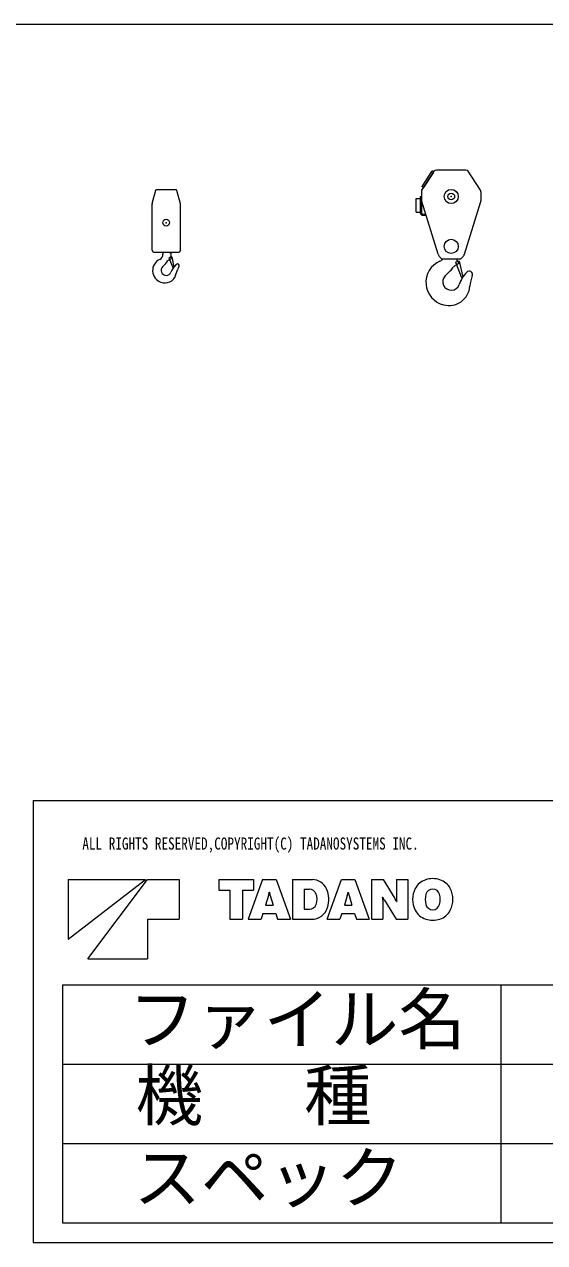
# Model space of a CAD drawing. Units: millimetres, scale not verified. Extents: x -43650 to 43852, y -4183 to 79144.
# Drawn here: x -18564 to -14709, y -4062 to 4970 of the extents above; entities that cross this region are included whole.
import ezdxf
from ezdxf.enums import TextEntityAlignment as Align

# ---------------------------------------------------------------- set-up
doc = ezdxf.new("R2010")
doc.units = ezdxf.units.MM
doc.header["$LTSCALE"] = 100
doc.header["$PDMODE"] = 32
doc.header["$PDSIZE"] = 50
doc.layers.add('0-0_0', color=7, linetype='Continuous', lineweight=18)
doc.styles.add('ＭＳ ゴシック', font='')
doc.styles.get('ＭＳ ゴシック').set_extended_font_data('MS Gothic')

# ---------------------------------------------------------------- blocks, each defined once
blk = doc.blocks.new('D10')
at = {"layer": '0-0_0'}
blk.add_line((33832.48, 12795.25), (18585.25, 12795.25), dxfattribs=at)

msp = doc.modelspace()

# ---------------------------------------------------------------- linework, layer by layer
at = {"layer": '0-0_0'}
for p, q in [((-15291.9, 3890.2), (-15510.1, 3890.2)), ((-15546.9, 3879.6), (-15618.4, 3768.6)), ((-15617.8, 3740.2), (-15526.9, 3881.1)), ((-15605, 3760), (-15533.4, 3870.9)), ((-15184.1, 3740.2), (-15275, 3881.1)), ((-17617.7, 3642.2), (-17590.9, 3742)), ((-17438.6, 3744.2), (-17588, 3744.2)), ((-17435.7, 3742), (-17409, 3642.2)), ((-15621, 3729.3), (-15621, 3573.9)), ((-15605, 3760), (-15618.4, 3768.6)), ((-15611.3, 3764), (-15611, 3750.7)), ((-15181, 3729.3), (-15181, 3663.3)), ((-17618.3, 3296.5), (-17618.3, 3637)), ((-17408.3, 3296.5), (-17408.3, 3637)), ((-15660, 3678.9), (-15630, 3678.9)), ((-15660, 3578.9), (-15660, 3678.9)), ((-15630, 3693.9), (-15630, 3573.9)), ((-15630, 3693.9), (-15621, 3693.9)), ((-15498, 3265.6), (-15620, 3657.3)), ((-15303.9, 3265.6), (-15181.9, 3657.3)), ((-15660, 3578.9), (-15630, 3578.9)), ((-15611, 3563.9), (-15591, 3563.9)), ((-15611, 3554.9), (-15591, 3554.9)), ((-15591, 3563.9), (-15591, 3554.9)), ((-17608.3, 3279.2), (-17618.3, 3296.5)), ((-17418.3, 3279.2), (-17608.3, 3279.2)), ((-17537.3, 3279.2), (-17537.3, 3266.2)), ((-17485.3, 3277.6), (-17479.3, 3274.1)), ((-17475.3, 3247.4), (-17475.3, 3267.2)), ((-17408.3, 3296.5), (-17418.3, 3279.2)), ((-17520.4, 3193.2), (-17539.8, 3173.7)), ((-17487.7, 3225.4), (-17507.6, 3213.9)), ((-17491.2, 3233.9), (-17465.4, 3171.6)), ((-17472, 3248), (-17484.9, 3245.5)), ((-17437.7, 3191), (-17444, 3184.7)), ((-15484.7, 3244.3), (-15470, 3230.2)), ((-15332, 3230.2), (-15470, 3230.2)), ((-15361.1, 3187.2), (-15378.6, 3177.1)), ((-15364.1, 3195.1), (-15326.9, 3097.8)), ((-15341.5, 3215.1), (-15355, 3212.2)), ((-15341.5, 3215.1), (-15315.5, 3095.9)), ((-15332, 3230.2), (-15317.2, 3244.3)), ((-17443.4, 3109.4), (-17428.9, 3151.4)), ((-15408.7, 3142.4), (-15445.1, 3105.9)), ((-15315.5, 3095.9), (-15321.1, 3094.7)), ((-18499.9, -782.7), (-9211, -782.7)), ((-18239.8, -1369.8), (-17666.6, -1369.8)), ((-18239.8, -1810.8), (-17666.6, -1369.8)), ((-18239.8, -1369.8), (-18239.8, -1810.8)), ((-18092.8, -1957.7), (-17651.9, -1369.8)), ((-17651.9, -1369.8), (-17416.7, -1369.8)), ((-17416.7, -1369.8), (-17416.7, -1663.8)), ((-17122.8, -1369.8), (-16865.8, -1369.8)), ((-16799.3, -1369.8), (-16905.6, -1663.8)), ((-16865.8, -1369.8), (-16865.8, -1449.6)), ((-16799.3, -1369.8), (-16698.8, -1369.8)), ((-16698.8, -1369.8), (-16592.4, -1663.8)), ((-16576.9, -1369.8), (-16430.1, -1369.8)), ((-16576.9, -1369.8), (-16576.9, -1663.8)), ((-16489.8, -1442.2), (-16451.5, -1442.2)), ((-16489.8, -1442.2), (-16489.8, -1589.9)), ((-16321.4, -1663.8), (-16215, -1369.8)), ((-16215, -1369.8), (-16114.6, -1369.8)), ((-16114.6, -1369.8), (-16008.2, -1663.8)), ((-15992.7, -1369.8), (-15905.5, -1369.8)), ((-15992.7, -1369.8), (-15992.7, -1663.8)), ((-15905.5, -1369.8), (-15818.9, -1510.7)), ((-15806.6, -1369.8), (-15806.6, -1510.2)), ((-15806.6, -1369.8), (-15722.3, -1369.8)), ((-15722.3, -1369.8), (-15722.3, -1663.8)), ((-17040.8, -1449.6), (-17040.8, -1663.8)), ((-16947.7, -1449.6), (-16865.8, -1449.6)), ((-16947.7, -1449.6), (-16947.7, -1663.8)), ((-16755.3, -1487.6), (-16777.3, -1558.9)), ((-16750.1, -1464.4), (-16748, -1464.4)), ((-16742.8, -1487.6), (-16720.8, -1558.9)), ((-16171, -1487.6), (-16193, -1558.9)), ((-16165.8, -1464.4), (-16163.8, -1464.4)), ((-16158.5, -1487.6), (-16136.6, -1558.9)), ((-15909.8, -1501.3), (-15908.2, -1501.3)), ((-15908.5, -1523.5), (-15908.5, -1663.8)), ((-15896.1, -1522.9), (-15809.5, -1663.8)), ((-15806.9, -1532.3), (-15805.2, -1532.3)), ((-16796.4, -1620.9), (-16809.6, -1663.8)), ((-16796.4, -1620.9), (-16701.7, -1620.9)), ((-16777.3, -1558.9), (-16720.8, -1558.9)), ((-16701.7, -1620.9), (-16688.5, -1663.8)), ((-16489.8, -1589.9), (-16451.9, -1589.9)), ((-16212.2, -1620.9), (-16225.4, -1663.8)), ((-16212.2, -1620.9), (-16117.4, -1620.9)), ((-16193, -1558.9), (-16136.6, -1558.9)), ((-16117.4, -1620.9), (-16104.2, -1663.8)), ((-17651.9, -1663.8), (-17416.7, -1663.8)), ((-17651.9, -1663.8), (-17651.9, -1957.7)), ((-17040.8, -1663.8), (-16947.7, -1663.8)), ((-16905.6, -1663.8), (-16809.6, -1663.8)), ((-16688.5, -1663.8), (-16592.4, -1663.8)), ((-16576.9, -1663.8), (-16437.1, -1663.8)), ((-16321.4, -1663.8), (-16225.4, -1663.8)), ((-16104.2, -1663.8), (-16008.2, -1663.8)), ((-15992.7, -1663.8), (-15908.5, -1663.8)), ((-15809.5, -1663.8), (-15722.3, -1663.8)), ((-18092.8, -1957.7), (-17651.9, -1957.7)), ((-18281.9, -2150.5), (-9463.4, -2150.5)), ((-15032.7, -2150.5), (-15032.7, -3914.2)), ((-18281.9, -2738.4), (-9463.4, -2738.4)), ((-18281.9, -3326.3), (-9463.4, -3326.3))]:
    msp.add_line(p, q, dxfattribs=at)
for points in [[(-17472, 3248), (-17457.1, 3169.9), (-17460.9, 3169.2)], [(-18499.9, -782.7), (-18499.9, -4061.5), (-9211, -4061.5), (-9211, -782.7)], [(-17122.8, -1369.8), (-17122.8, -1449.6), (-17040.8, -1449.6)], [(-18281.9, -2150.5), (-18281.9, -3914.2), (-9463.4, -3914.2)]]:
    msp.add_lwpolyline(points, dxfattribs=at)
for centre, radius in [((-15401, 3694.2), 52.5), ((-15401, 3324.2), 52.5), ((-17483.3, 3237.2), 8.5), ((-15356, 3201.7), 10.5)]:
    msp.add_circle(centre, radius, dxfattribs=at)
for centre, radius, start, end in [((-15510.1, 3870.2), 20, 90, 147.17146), ((-15291.9, 3870.2), 20, 32.82855, 90), ((-15540.1, 3875.2), 8, 327.17144, 147.17133), ((-17588, 3741.2), 3, 90.00882, 165.00228), ((-17438.6, 3741.2), 3, 14.99777, 90.00002), ((-15601, 3729.3), 20, 147.17146, 180), ((-15201, 3729.3), 20, 360, 32.82855), ((-17598.3, 3637), 20, 165.00009, 180.00009), ((-17428.3, 3637), 20, 359.99993, 14.99995), ((-15601, 3663.3), 20, 180, 197.30866), ((-15201, 3663.3), 20, 342.69135, 0.00001), ((-15611, 3573.9), 19, 179.99999, 270), ((-15611, 3573.9), 10, 179.99999, 270), ((-17579.8, 3266.2), 42.5, 295.41069, 359.99996), ((-17481.3, 3284.5), 8, 221.68624, 239.99999), ((-17483.3, 3267.2), 8, 0.00004, 60.00002), ((-15450.2, 3280.5), 50, 197.30866, 226.41791), ((-15351.7, 3280.5), 50, 313.58207, 342.69135), ((-17522.3, 3145.2), 91.5, 115.41078, 251.16997), ((-17513.3, 3147.2), 37.5, 135, 337.47433), ((-17595.3, 3268.1), 106, 314.99995, 331.06832), ((-17501.1, 3202.7), 13, 120.00023, 134.95459), ((-17330.9, 3071.5), 160, 135, 157.47438), ((-17461.7, 3173.1), 4, 202.47191, 280.7896), ((-17428.8, 3182.2), 12.5, 331.20265, 134.7054), ((-17277.7, 3099.1), 160, 151.20259, 160.90369), ((-15417.5, 3057.2), 171, 113.01836, 256.55083), ((-15509, 3272.6), 63, 293.01832, 317.738), ((-15536, 3269.7), 180, 314.99995, 326.45745), ((-15367.6, 3158), 22, 120.00001, 146.45748), ((-15338.2, 3228.4), 22, 175.14595, 226.13276), ((-17522.3, 3136.7), 83.5, 249.28713, 340.90368), ((-15401, 3061.7), 62.5, 135, 340.79877), ((-15091.7, 2954), 265, 137.31562, 160.79881), ((-15322.2, 3099.6), 5, 200.9446, 282.30722), ((-15268.1, 3116.7), 25, 338.32107, 137.3157), ((-14998.6, 3009.6), 265, 158.32104, 175.74972), ((-15417.5, 3040.7), 155, 255.13214, 355.74967), ((-16451.5, -1493.9), 51.7, 22.2133, 90), ((-16430.1, -1485.1), 115.2, 23.9328, 90), ((-16501.6, -1516.8), 193.5, 341.626, 23.9327), ((-15509.6, -1516.8), 177.3, 152.861, 207.131), ((-15551.7, -1495.3), 130, 107.346, 153.043), ((-15537.7, -1540.4), 177.3, 72.7367, 107.323), ((-15537.7, -1492.2), 52.2, 14.6894, 164.799), ((-15523.7, -1495.3), 130, 27.0618, 72.7366), ((-15565.8, -1516.8), 177.3, 332.938, 27.062), ((-16902.7, -1442.2), 154.2, 342.867, 351.73902), ((-16595.4, -1442.2), 154.2, 188.261, 197.133), ((-16507.5, -1516.8), 112.3, 340.276, 22.213), ((-16318.4, -1442.2), 154.2, 342.867, 351.73902), ((-16011.2, -1442.2), 154.2, 188.261, 197.133), ((-16097.6, -1523.5), 189.1, 0, 6.7299), ((-15647, -1369.8), 292.4, 206.723, 211.578), ((-16068, -1663.8), 292.4, 26.7228, 31.5781), ((-15617.5, -1510.2), 189.1, 180, 186.73), ((-15443.9, -1516.8), 149.2, 165.132, 194.869), ((-15631.5, -1516.8), 149.2, 345.311, 14.6886), ((-16451.9, -1536.7), 53.2, 270, 340.276), ((-16437.1, -1538.2), 125.6, 270, 341.626), ((-15551.7, -1538.3), 130, 206.967, 252.685), ((-15537.7, -1541.4), 52.2, 195.203, 345.311), ((-15523.7, -1538.3), 130, 287.263, 332.938), ((-15537.7, -1493.2), 177.3, 252.699, 287.263)]:
    msp.add_arc(centre, radius, start, end, dxfattribs=at)
for p in [(-15401, 3694.2), (-17513.3, 3500.2)]:
    msp.add_point(p, dxfattribs=at)

# ---------------------------------------------------------------- block references
at = {"layer": '0-0_0', "xscale": 2, "yscale": 2}
msp.add_blockref('D10', (-65812.1, -20620.1), dxfattribs=at)

# ---------------------------------------------------------------- texts
at = {"layer": '0-0_0', "style": 'ＭＳ ゴシック', "width": 0.8}
msp.add_text('ALL RIGHTS RESERVED,COPYRIGHT(C) TADANOSYSTEMS INC.', height=89.81, dxfattribs=at).set_placement((-18134.8, -1174.6), align=Align.BOTTOM_LEFT)
at = {"layer": '0-0_0', "style": 'ＭＳ ゴシック'}
for s, p in [('ファイル名', (-17792.4, -2697.2)), ('機   種', (-17739.8, -3263)), ('スペック', (-17756.2, -3872.9))]:
    msp.add_text(s, height=366.6, dxfattribs=at).set_placement(p, align=Align.BOTTOM_LEFT)

doc.saveas('drawing.dxf')
